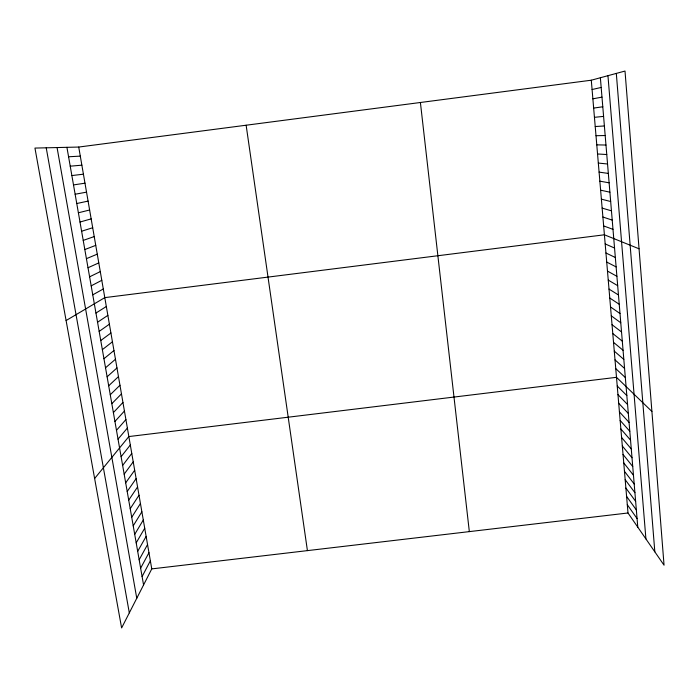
<?xml version="1.0" encoding="UTF-8"?>
<svg xmlns="http://www.w3.org/2000/svg" width="699" height="699" viewBox="0 0 699 699"><rect width="100%" height="100%" fill="white"/><g stroke="black" fill="none" stroke-linecap="round" stroke-linejoin="round"><path stroke-width="1.05" d="M78.725 147.052L151.762 568.899L121.617 627.955L34.95 148.074L78.725 147.052L591.293 80.21L625.011 71.045L664.05 565.185L627.999 512.987L591.293 80.21M142.098 576.588L150.355 560.816M140.63 568.191L148.957 552.699M139.153 559.777L147.55 544.565M137.677 551.336L146.135 536.404M136.191 542.861L144.719 528.226M134.706 534.368L143.295 520.012M133.212 525.84L141.871 511.782M131.718 517.295L140.438 503.525M130.215 508.723L139.005 495.241M128.712 500.117L137.572 486.932M127.201 491.484L136.13 478.597M125.68 482.834L134.68 470.244M124.16 474.149L133.229 461.856M122.64 465.438L131.77 453.45M121.102 456.7L130.311 445.018M94.627 478.509L128.852 436.56L616.492 377.32L651.905 411.458M118.026 439.138L127.375 428.068M116.488 430.313L125.907 419.557M114.933 421.471L124.431 411.021M113.378 412.593L122.945 402.458M111.823 403.681L121.46 393.869M110.259 394.752L119.966 385.254M108.686 385.787L118.472 376.612M107.113 376.796L116.969 367.945M105.532 367.779L115.466 359.251M103.95 358.727L113.954 350.522M102.36 349.649L112.443 341.776M100.761 340.544L110.923 333.004M99.162 331.405L109.394 324.196M97.554 322.239L107.864 315.363M95.946 313.047L106.335 306.512M66.099 320.544L104.798 297.625L604.399 234.794L639.052 248.8M92.757 294.847L103.303 288.975M91.185 285.847L101.801 280.308M89.603 276.813L100.289 271.614M88.013 267.752L98.786 262.894M86.423 258.665L97.266 254.148M84.824 249.552L95.746 245.366M83.225 240.404L94.225 236.568M81.617 231.229L92.696 227.743M80.001 222.029L91.167 218.883M78.384 212.793L89.629 209.997M592.079 89.533L601.175 87.454M76.768 203.531L88.083 201.094M592.874 98.83L601.988 97.135M75.134 194.235L86.536 192.155M73.509 184.912L84.981 183.19M593.661 108.092L602.791 106.772M71.866 175.563L83.426 174.191M151.762 568.899L627.999 512.987M594.438 117.327L603.587 116.392M70.223 166.179L81.87 165.174M595.225 126.528L604.382 125.969M68.572 156.768L80.298 156.13M596.002 135.711L605.177 135.527M596.771 144.859L605.972 145.043M597.549 153.972L606.767 154.531M598.318 163.068L607.553 163.994M599.087 172.129L608.331 173.422M599.856 181.163L609.117 182.815M600.616 190.172L609.895 192.19M601.385 199.154L610.673 201.522M602.136 208.101L611.45 210.836M602.896 217.031L612.219 220.115M603.648 225.926L612.988 229.359M605.177 243.916L614.552 248.058M605.946 253.003L615.338 257.503M606.715 262.064L616.116 266.913M607.483 271.098L616.902 276.297M608.244 280.107L617.68 285.655M609.004 289.08L618.458 294.978M609.764 298.027L619.227 304.266M610.524 306.948L619.996 313.528M611.276 315.843L620.764 322.763M612.027 324.703L621.533 331.964M612.778 333.545L622.293 341.138M613.53 342.353L623.062 350.286M614.272 351.134L623.814 359.4M615.015 359.889L624.574 368.478M615.749 368.618L625.325 377.539M617.226 385.997L626.828 395.564M617.96 394.647L627.571 404.529M618.694 403.271L628.322 413.467M619.419 411.86L629.056 422.379M620.144 420.431L629.799 431.266M620.869 428.976L630.542 440.125M621.594 437.495L631.276 448.95M622.311 445.979L632.001 457.749M623.036 454.446L632.735 466.521M623.744 462.887L633.46 475.268M624.46 471.301L634.185 483.979M625.177 479.689L634.91 492.673M625.885 488.051L635.636 501.332M626.592 496.386L636.352 509.964M627.291 504.704L637.069 518.571M46.221 147.804L129.315 612.874M57.065 147.559L136.768 598.274M66.921 147.323L143.566 584.949M246.135 125.217L307.42 550.629M420.405 102.5L469.335 531.616M600.371 77.746L637.785 527.16M616.317 73.412L654.832 551.834M607.955 75.684L645.92 538.929"/></g></svg>
